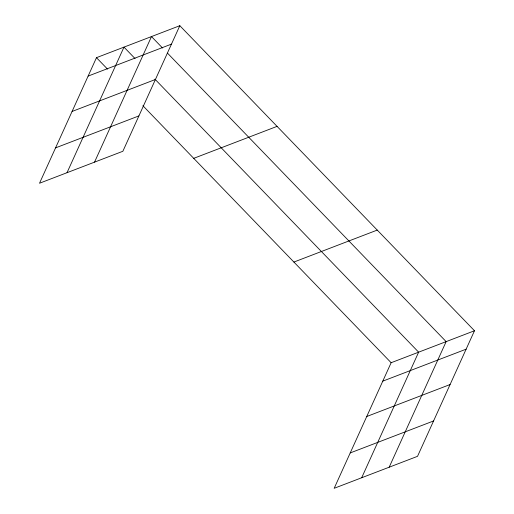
<?xml version="1.0" encoding="UTF-8"?>
<svg xmlns="http://www.w3.org/2000/svg" width="514" height="514" viewBox="0 0 514 514"><rect width="100%" height="100%" fill="white"/><g stroke="black" fill="none" stroke-linecap="round" stroke-linejoin="round"><path stroke-width="0.77" d="M179.823 25.7L96.478 57.671L39.514 183.247L122.865 151.277L179.823 25.7L474.486 330.753L417.522 456.329L334.177 488.3L391.135 362.723L474.486 330.753M67.019 172.698L123.983 47.121L135.034 58.564M94.525 162.148L151.489 36.571L162.54 48.008M361.683 477.75L418.64 352.174L154.92 79.156M389.182 467.2L446.146 341.624L167.506 53.16M88.119 76.091L171.47 44.12M72.082 111.454L155.427 79.477M55.557 147.884L138.902 115.913M193.714 158.344L277.065 126.367M293.899 262.056L377.25 230.086M382.782 381.144L466.134 349.173M366.739 416.507L450.091 384.53M350.214 452.937L433.565 420.966M96.478 57.671L107.529 69.114M142.886 105.717L391.135 362.723"/></g></svg>
